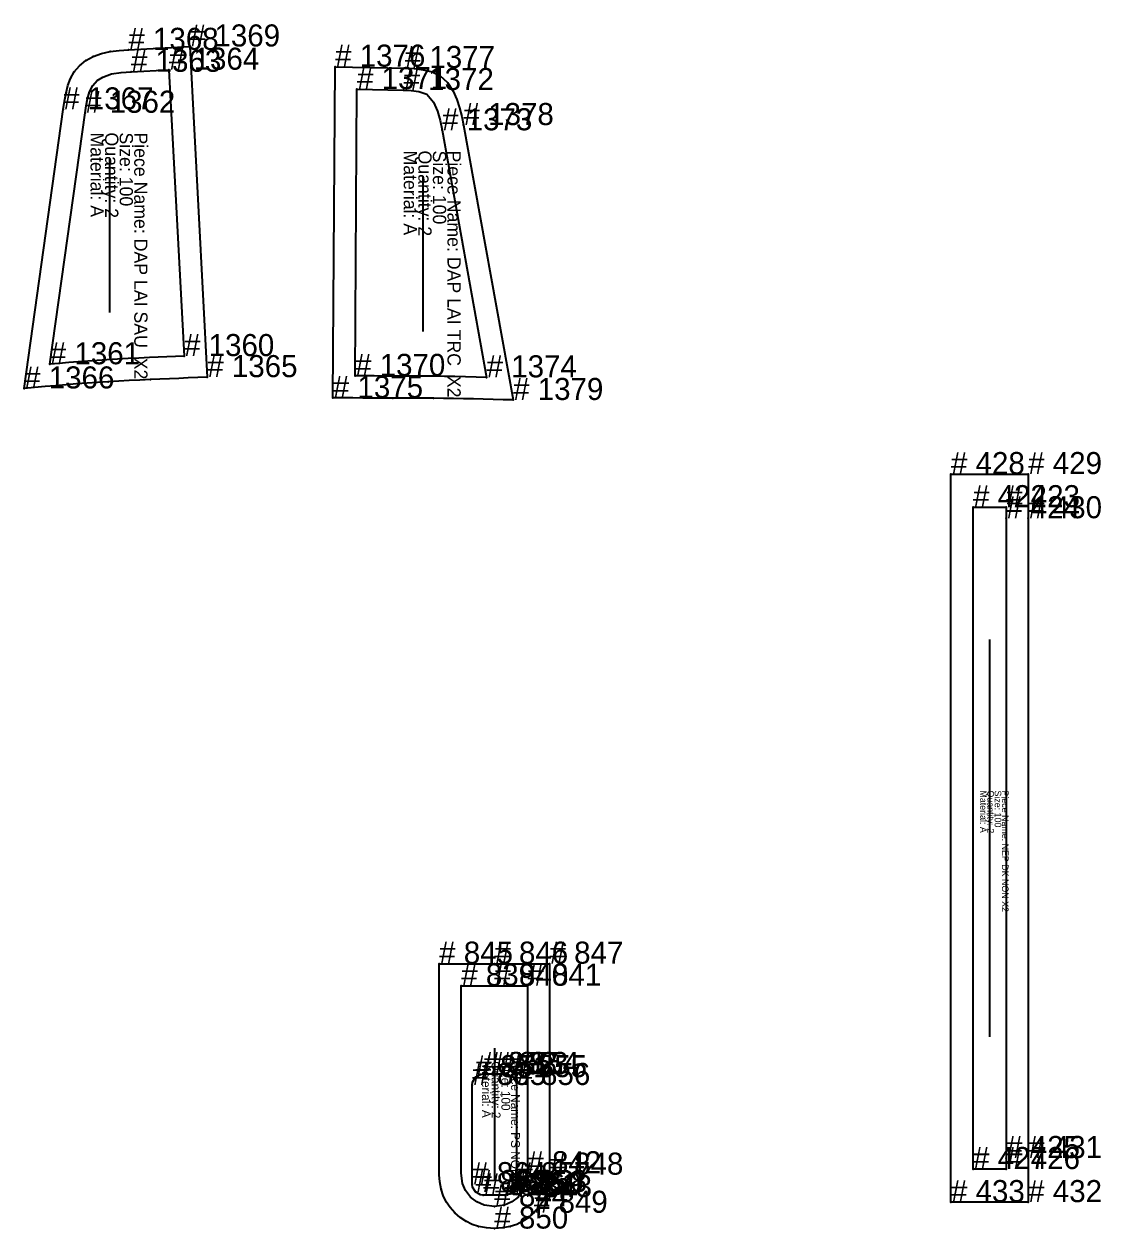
# Model space of a CAD drawing. Header units: metres. Extents: x 0 to 14781, y -73 to 3955.
# Drawn here: x 1399 to 1887, y 2781 to 3327 of the extents above; entities that cross this region are included whole.
import ezdxf

# ---------------------------------------------------------------- set-up
doc = ezdxf.new("R2010")
doc.units = ezdxf.units.M

# ---------------------------------------------------------------- blocks, each defined once
blk = doc.blocks.new('13')
at = {"layer": '1'}
blk.add_lwpolyline([(1819.39, 3123.5), (1854.39, 3123.5), (1854.39, 3103.5), (1854.39, 2813.5), (1854.39, 2793.5), (1819.39, 2793.5)], close=True, dxfattribs=at)
at = {"layer": '14'}
blk.add_lwpolyline([(1829.39, 3108.5), (1844.39, 3108.5), (1844.39, 3103.5), (1844.39, 2813.5), (1844.39, 2808.5), (1829.39, 2808.5)], close=True, dxfattribs=at)
at = {"layer": '2'}
for p in [(1819.39, 3123.5), (1854.39, 3123.5), (1829.39, 3108.5), (1844.39, 3108.5), (1844.39, 3103.5), (1854.39, 3103.5), (1844.39, 2813.5), (1854.39, 2813.5), (1829.39, 2808.5), (1844.39, 2808.5), (1819.39, 2793.5), (1854.39, 2793.5)]:
    blk.add_point(p, dxfattribs=at)
at = {"layer": '4'}
for p in [(1844.39, 3103.5, 7), (1854.39, 3103.5, 7), (1844.39, 2813.5, 7), (1854.39, 2813.5, 7)]:
    blk.add_point(p, dxfattribs=at)
at = {"layer": '7'}
blk.add_line((1836.89, 3048.5), (1836.89, 2868.5), dxfattribs=at)
at = {"layer": '1'}
for s, p in [('Material: A', (1832.6, 2980.1)), ('Quantity: 2', (1835.9, 2980.1)), ('Size: 100', (1839.2, 2980.1)), ('Piece Name: NEP DK NON X2', (1842.5, 2980.1))]:
    blk.add_text(s, height=3, rotation=270, dxfattribs=at).set_placement(p)
at = {"layer": '2'}
for s, p in [('# 428', (1819.39, 3123.5)), ('# 429', (1854.39, 3123.5)), ('# 422', (1829.39, 3108.5)), ('# 423', (1844.39, 3108.5)), ('# 424', (1844.39, 3103.5)), ('# 430', (1854.39, 3103.5)), ('# 425', (1844.39, 2813.5)), ('# 431', (1854.39, 2813.5)), ('# 427', (1829.39, 2808.5)), ('# 426', (1844.39, 2808.5)), ('# 433', (1819.39, 2793.5)), ('# 432', (1854.39, 2793.5))]:
    blk.add_text(s, height=10, dxfattribs=at).set_placement(p)
blk = doc.blocks.new('31')
at = {"layer": '1'}
blk.add_lwpolyline([(1587.48, 2901.59), (1591.65, 2901.59), (1595.82, 2901.59), (1599.98, 2901.59), (1604.15, 2901.59), (1608.32, 2901.59), (1612.48, 2901.59), (1616.65, 2901.59), (1620.82, 2901.59), (1624.98, 2901.59), (1629.15, 2901.59), (1633.32, 2901.59), (1637.48, 2901.59), (1637.48, 2805.94), (1637.19, 2802.66), (1636.63, 2799.43), (1635.66, 2796.47), (1634.28, 2793.66), (1632.51, 2791.04), (1630.41, 2788.67), (1628.04, 2786.58), (1625.41, 2784.81), (1622.6, 2783.43), (1619.64, 2782.45), (1616.1, 2781.82), (1612.48, 2781.51), (1608.87, 2781.82), (1605.32, 2782.45), (1602.37, 2783.43), (1599.56, 2784.81), (1596.93, 2786.58), (1594.56, 2788.67), (1592.46, 2791.04), (1590.69, 2793.66), (1589.31, 2796.47), (1588.34, 2799.43), (1587.78, 2802.66), (1587.48, 2805.94)], close=True, dxfattribs=at)
at = {"layer": '14'}
for points in [[(1597.48, 2891.59), (1601.23, 2891.59), (1604.98, 2891.59), (1608.73, 2891.59), (1612.48, 2891.59), (1616.23, 2891.59), (1619.98, 2891.59), (1623.73, 2891.59), (1627.48, 2891.59), (1627.48, 2806.59), (1626.88, 2802.02), (1625.53, 2798.7), (1623.29, 2795.8), (1620.37, 2793.56), (1617.05, 2792.19), (1612.48, 2791.59), (1607.92, 2792.19), (1604.6, 2793.56), (1601.68, 2795.8), (1599.44, 2798.7), (1598.09, 2802.02), (1597.48, 2806.59)], [(1602.48, 2846.59), (1602.65, 2847.89), (1603.95, 2850.13), (1606.19, 2851.42), (1607.48, 2851.59), (1612.48, 2851.59), (1617.48, 2851.59), (1618.78, 2851.42), (1621.02, 2850.13), (1622.31, 2847.88), (1622.48, 2846.59), (1622.46, 2801.64), (1622.29, 2800.35), (1620.99, 2798.1), (1619.61, 2797.3), (1619.22, 2797.1), (1618.4, 2796.8), (1617.54, 2796.65), (1617.1, 2796.63), (1607.48, 2796.64), (1606.19, 2796.81), (1603.95, 2798.11), (1602.65, 2800.35), (1602.48, 2801.64)]]:
    blk.add_lwpolyline(points, close=True, dxfattribs=at)
at = {"layer": '2'}
for p in [(1587.48, 2901.59), (1612.48, 2901.59), (1637.48, 2901.59), (1597.48, 2891.59), (1612.48, 2891.59), (1627.48, 2891.59), (1607.48, 2851.59), (1612.48, 2851.59), (1617.48, 2851.59), (1602.48, 2846.59), (1603.95, 2850.13), (1621.02, 2850.13), (1622.48, 2846.59), (1602.48, 2801.64), (1622.46, 2801.64), (1627.48, 2806.59), (1637.48, 2805.94), (1603.95, 2798.11), (1607.48, 2796.64), (1617.1, 2796.63), (1618.4, 2796.8), (1619.61, 2797.3), (1620.99, 2798.1), (1612.48, 2791.59), (1623.29, 2795.8), (1630.41, 2788.67), (1612.48, 2781.51)]:
    blk.add_point(p, dxfattribs=at)
at = {"layer": '3'}
for p in [(1612.48, 2901.59), (1606.19, 2851.42), (1602.65, 2847.89), (1603.95, 2850.13), (1588.34, 2799.43), (1636.63, 2799.43), (1590.69, 2793.66), (1634.28, 2793.66), (1594.56, 2788.67), (1630.41, 2788.67), (1599.56, 2784.81), (1605.32, 2782.45), (1619.64, 2782.45), (1625.41, 2784.81)]:
    blk.add_point(p, dxfattribs=at)
at = {"layer": '4'}
for p in [(1612.48, 2901.59, 5), (1612.48, 2891.59, 5)]:
    blk.add_point(p, dxfattribs=at)
at = {"layer": '7'}
blk.add_line((1612.58, 2863.31), (1612.58, 2803.31), dxfattribs=at)
at = {"layer": '1'}
for s, p in [('Material: A', (1606.86, 2857.31)), ('Quantity: 2', (1611.26, 2857.31)), ('Size: 100', (1615.66, 2857.31)), ('Piece Name: PS NON X2', (1620.06, 2857.31))]:
    blk.add_text(s, height=4, rotation=270, dxfattribs=at).set_placement(p)
at = {"layer": '2'}
for s, p in [('# 845', (1587.48, 2901.59)), ('# 846', (1612.48, 2901.59)), ('# 847', (1637.48, 2901.59)), ('# 839', (1597.48, 2891.59)), ('# 840', (1612.48, 2891.59)), ('# 841', (1627.48, 2891.59)), ('# 852', (1607.48, 2851.59)), ('# 853', (1612.48, 2851.59)), ('# 854', (1617.48, 2851.59)), ('# 865', (1602.48, 2846.59)), ('# 851', (1603.95, 2850.13)), ('# 855', (1621.02, 2850.13)), ('# 856', (1622.48, 2846.59)), ('# 842', (1627.48, 2806.59)), ('# 848', (1637.48, 2805.94)), ('# 864', (1602.48, 2801.64)), ('# 863', (1603.95, 2798.11)), ('# 859', (1619.61, 2797.3)), ('# 858', (1620.99, 2798.1)), ('# 857', (1622.46, 2801.64)), ('# 862', (1607.48, 2796.64)), ('# 844', (1612.48, 2791.59)), ('# 861', (1617.1, 2796.63)), ('# 860', (1618.4, 2796.8)), ('# 843', (1623.29, 2795.8)), ('# 849', (1630.41, 2788.67)), ('# 850', (1612.48, 2781.51))]:
    blk.add_text(s, height=10, dxfattribs=at).set_placement(p)
blk = doc.blocks.new('57')
at = {"layer": '1'}
blk.add_lwpolyline([(1482.39, 3167.45), (1478.09, 3167.27), (1473.8, 3167.08), (1469.51, 3166.89), (1465.21, 3166.7), (1460.92, 3166.51), (1456.62, 3166.32), (1451.83, 3166.1), (1447.04, 3165.88), (1442.25, 3165.64), (1437.46, 3165.37), (1432.69, 3165.07), (1427.93, 3164.73), (1423.17, 3164.37), (1418.41, 3163.99), (1413.66, 3163.59), (1408.9, 3163.18), (1404.15, 3162.76), (1399.39, 3162.33), (1417.12, 3288.81), (1417.68, 3292.55), (1418.38, 3296.28), (1419.25, 3299.6), (1420.46, 3302.81), (1422.13, 3305.78), (1424.51, 3308.61), (1427.4, 3310.98), (1430.63, 3312.82), (1434.43, 3314.2), (1438.41, 3315.04), (1442.5, 3315.52), (1446.64, 3315.81), (1474.5, 3317.34)], close=True, dxfattribs=at)
at = {"layer": '14'}
blk.add_lwpolyline([(1471.87, 3177), (1467.94, 3176.82), (1464.01, 3176.65), (1460.08, 3176.48), (1456.16, 3176.3), (1451.32, 3176.09), (1446.48, 3175.87), (1441.64, 3175.63), (1436.81, 3175.35), (1432.51, 3175.06), (1428.21, 3174.74), (1423.91, 3174.4), (1419.62, 3174.04), (1415.32, 3173.67), (1411.03, 3173.29), (1427.01, 3287.29), (1427.47, 3290.43), (1428.06, 3293.58), (1428.97, 3296.8), (1430.48, 3299.72), (1432.52, 3301.85), (1435.01, 3303.46), (1439.07, 3304.93), (1443.39, 3305.59), (1447.84, 3305.86), (1465.04, 3306.81)], close=True, dxfattribs=at)
at = {"layer": '2'}
for p in [(1446.64, 3315.81), (1474.5, 3317.34), (1447.84, 3305.86), (1465.04, 3306.81), (1417.12, 3288.81), (1427.01, 3287.29), (1411.03, 3173.29), (1471.87, 3177), (1399.39, 3162.33), (1482.39, 3167.45)]:
    blk.add_point(p, dxfattribs=at)
at = {"layer": '3'}
for p in [(1438.41, 3315.04), (1427.4, 3310.98), (1430.63, 3312.82), (1422.13, 3305.78), (1420.46, 3302.81), (1418.38, 3296.28), (1437.46, 3165.37), (1456.62, 3166.32)]:
    blk.add_point(p, dxfattribs=at)
at = {"layer": '7'}
blk.add_line((1438.08, 3266.45), (1438.08, 3196.7), dxfattribs=at)
at = {"layer": '1'}
for s, p in [('Material: A', (1429.5, 3278.37)), ('Quantity: 2', (1436.1, 3278.37)), ('Size: 100', (1442.7, 3278.37)), ('Piece Name: DAP LAI SAU  X2', (1449.3, 3278.37))]:
    blk.add_text(s, height=6, rotation=270.0028, dxfattribs=at).set_placement(p)
at = {"layer": '2'}
for s, p in [('# 1368', (1446.64, 3315.81)), ('# 1369', (1474.5, 3317.34)), ('# 1363', (1447.84, 3305.86)), ('# 1364', (1465.04, 3306.81)), ('# 1367', (1417.12, 3288.81)), ('# 1362', (1427.01, 3287.29)), ('# 1360', (1471.87, 3177)), ('# 1361', (1411.03, 3173.29)), ('# 1365', (1482.39, 3167.45)), ('# 1366', (1399.39, 3162.33))]:
    blk.add_text(s, height=10, dxfattribs=at).set_placement(p)
blk = doc.blocks.new('58')
at = {"layer": '1'}
blk.add_lwpolyline([(1539.3, 3158.04), (1540.31, 3308.19), (1571.89, 3307.58), (1576.14, 3307.34), (1580.4, 3306.83), (1584.29, 3305.87), (1587.85, 3304.17), (1591.24, 3301.01), (1593.81, 3297.03), (1595.45, 3293.35), (1596.7, 3289.54), (1597.68, 3285.65), (1598.53, 3281.72), (1620.98, 3157.1), (1616.48, 3157.22), (1611.98, 3157.34), (1607.48, 3157.46), (1602.98, 3157.57), (1598.47, 3157.67), (1593.97, 3157.75), (1589.47, 3157.82), (1584.97, 3157.88), (1580.36, 3157.92), (1575.76, 3157.94), (1571.15, 3157.95), (1566.54, 3157.96), (1562, 3157.98), (1557.46, 3157.99), (1552.92, 3158), (1548.38, 3158.01), (1543.84, 3158.03)], close=True, dxfattribs=at)
at = {"layer": '14'}
blk.add_lwpolyline([(1549.37, 3168.01), (1550.24, 3298), (1571.35, 3297.59), (1574.79, 3297.42), (1578.24, 3296.98), (1581.92, 3295.67), (1584.85, 3292.17), (1586.67, 3288.05), (1587.88, 3283.75), (1588.79, 3279.35), (1608.97, 3167.36), (1604.19, 3167.49), (1599.42, 3167.61), (1594.65, 3167.72), (1589.88, 3167.81), (1585.1, 3167.88), (1580.47, 3167.92), (1575.84, 3167.94), (1571.21, 3167.96), (1566.58, 3167.96), (1562.28, 3167.97), (1557.98, 3167.99), (1553.67, 3168)], close=True, dxfattribs=at)
at = {"layer": '2'}
for p in [(1540.31, 3308.19), (1571.89, 3307.58), (1550.24, 3298), (1571.35, 3297.59), (1588.79, 3279.35), (1598.53, 3281.72), (1549.37, 3168.01), (1608.97, 3167.36), (1539.3, 3158.04), (1620.98, 3157.1)]:
    blk.add_point(p, dxfattribs=at)
at = {"layer": '3'}
for p in [(1580.4, 3306.83), (1587.85, 3304.17), (1593.81, 3297.03), (1566.54, 3157.96), (1584.97, 3157.88)]:
    blk.add_point(p, dxfattribs=at)
at = {"layer": '7'}
blk.add_line((1580.02, 3258.61), (1580.02, 3188.12), dxfattribs=at)
at = {"layer": '1'}
for s, p in [('Material: A', (1571.44, 3270.17)), ('Quantity: 2', (1578.04, 3270.17)), ('Size: 100', (1584.64, 3270.17)), ('Piece Name: DAP LAI TRC  X2', (1591.24, 3270.16))]:
    blk.add_text(s, height=6, rotation=269.9984, dxfattribs=at).set_placement(p)
at = {"layer": '2'}
for s, p in [('# 1376', (1540.31, 3308.19)), ('# 1377', (1571.89, 3307.58)), ('# 1371', (1550.24, 3298)), ('# 1372', (1571.35, 3297.59)), ('# 1373', (1588.79, 3279.35)), ('# 1378', (1598.53, 3281.72)), ('# 1370', (1549.37, 3168.01)), ('# 1374', (1608.97, 3167.36)), ('# 1375', (1539.3, 3158.04)), ('# 1379', (1620.98, 3157.1))]:
    blk.add_text(s, height=10, dxfattribs=at).set_placement(p)

msp = doc.modelspace()

# ---------------------------------------------------------------- block references
at = {"layer": '1'}
for name in ['57', '58', '13', '31']:
    msp.add_blockref(name, (0, 0), dxfattribs=at)

doc.saveas('drawing.dxf')
